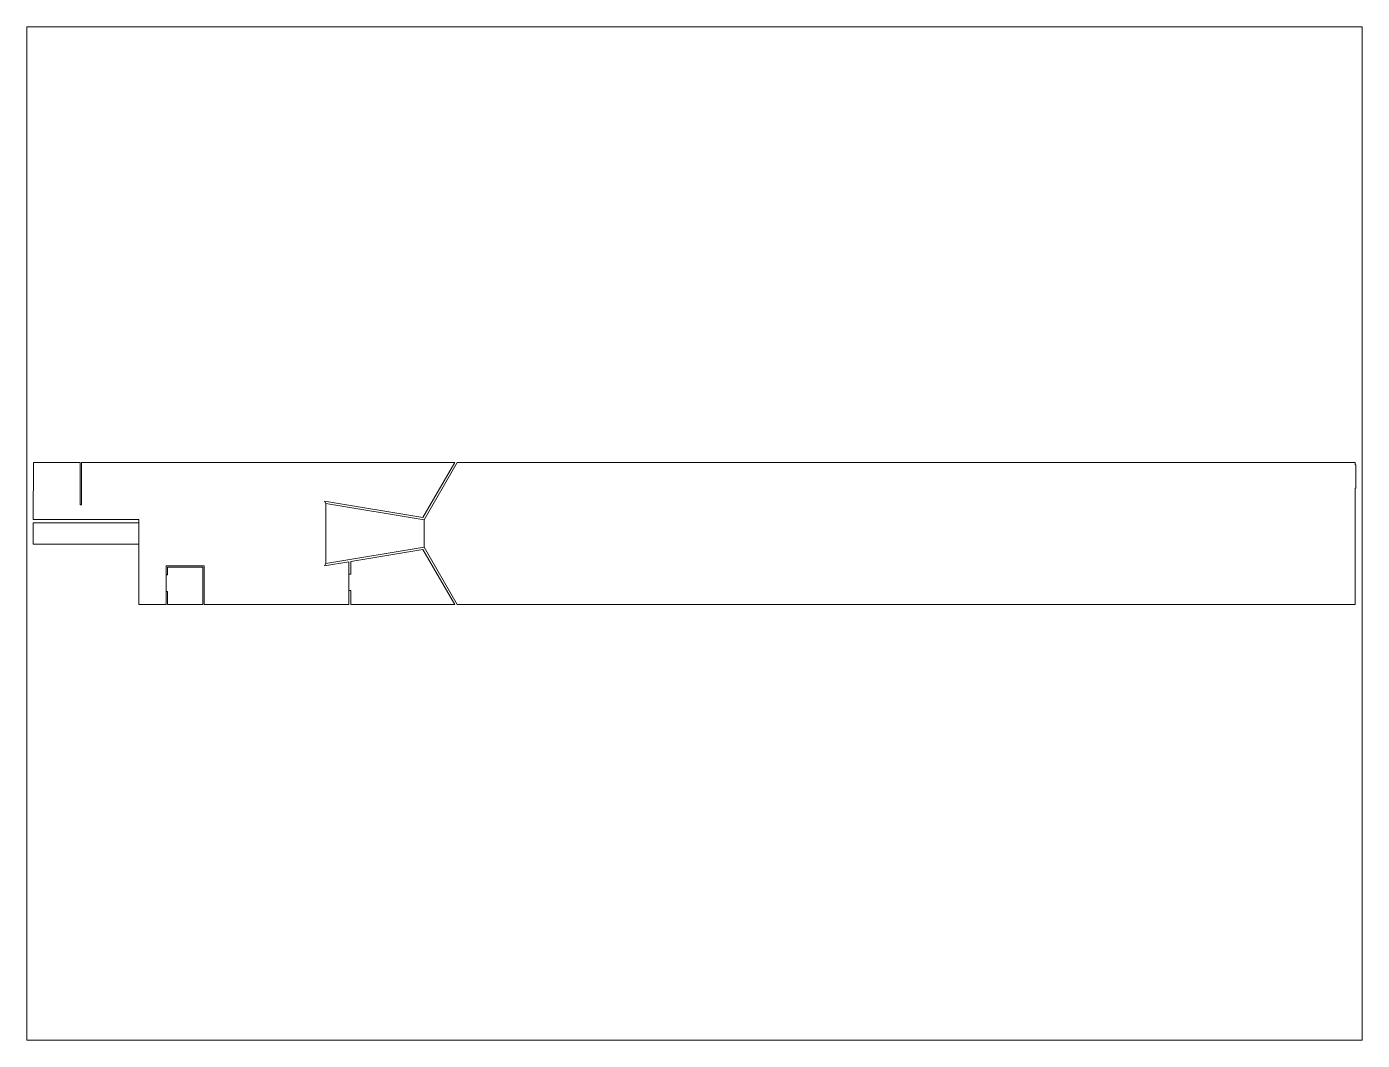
# Paper-space layout 'Layout1' of a CAD drawing. Header units: metres. Extents: x 26 to 231, y 20 to 176.
# The model-space entities are those that its viewports show. They can reach past a viewport. Long polylines and large blocks are cut down to what shows.
import ezdxf

# ---------------------------------------------------------------- set-up
doc = ezdxf.new("R2010")
doc.units = ezdxf.units.M
doc.header["$LTSCALE"] = 0.508
for name, color, linetype, lineweight in [('Raum_1', 5, 'CONTINUOUS', 5), ('Raum_2', 50, 'CONTINUOUS', 0), ('Raum_3', 10, 'CONTINUOUS', 0), ('Tueren', 3, 'CONTINUOUS', 5)]:
    doc.layers.add(name, color=color, linetype=linetype, lineweight=lineweight)

msp = doc.modelspace()

# ---------------------------------------------------------------- linework, layer by layer
at = {"layer": 'Raum_1'}
for p, q in [((-1.371, 133.636), (0.447, 136.784)), ((0.447, 136.784), (49.833, 136.784)), ((49.833, 136.784), (49.833, 136.655)), ((49.833, 136.655), (49.863, 136.655)), ((49.863, 135.385), (49.833, 135.385)), ((49.833, 135.385), (49.833, 128.984)), ((-6.772, 134.532), (-1.371, 133.636)), ((-1.371, 132.132), (-6.772, 131.236)), ((0.447, 128.984), (-1.371, 132.132)), ((49.833, 128.984), (0.447, 128.984))]:
    msp.add_line(p, q, dxfattribs=at)
at = {"layer": 'Raum_2'}
for p, q in [((-22.859, 133.655), (-22.839, 136.785)), ((-22.839, 136.784), (-20.284, 136.784)), ((-20.284, 136.784), (-20.284, 134.465)), ((-20.204, 134.465), (-20.204, 136.784)), ((-20.204, 136.784), (0.314, 136.784)), ((0.314, 136.784), (-1.431, 133.763)), ((-20.284, 134.465), (-20.204, 134.465)), ((-1.431, 133.763), (-6.844, 134.661)), ((-6.844, 134.661), (-6.772, 134.532)), ((-22.859, 133.655), (-17.059, 133.655)), ((-17.059, 133.655), (-17.059, 133.475)), ((-17.059, 132.304), (-17.059, 132.274)), ((-17.059, 132.274), (-17.059, 132.024)), ((-17.059, 132.024), (-17.059, 128.984)), ((-5.391, 131.347), (-1.431, 132.006)), ((-1.431, 132.006), (0.314, 128.984)), ((-13.459, 131.104), (-15.559, 131.104)), ((-15.559, 131.104), (-15.559, 130.603)), ((-15.479, 130.603), (-15.479, 131.024)), ((-15.479, 131.024), (-13.539, 131.024)), ((-13.539, 131.024), (-13.539, 128.984)), ((-13.459, 128.984), (-13.459, 131.104)), ((-6.844, 131.108), (-5.506, 131.33)), ((-6.772, 131.236), (-6.844, 131.108)), ((-5.506, 131.33), (-5.506, 130.645)), ((-5.391, 130.645), (-5.391, 131.347)), ((-15.559, 130.603), (-15.479, 130.603)), ((-5.506, 130.645), (-5.391, 130.645)), ((-15.479, 129.693), (-15.559, 129.693)), ((-15.559, 129.693), (-15.559, 128.984)), ((-15.479, 128.984), (-15.479, 129.693)), ((-5.391, 129.745), (-5.506, 129.745)), ((-5.506, 129.745), (-5.506, 128.984)), ((-5.391, 128.984), (-5.391, 129.745)), ((-15.559, 128.984), (-17.059, 128.984)), ((-13.539, 128.984), (-15.479, 128.984)), ((-5.506, 128.984), (-13.459, 128.984)), ((0.314, 128.984), (-5.391, 128.984))]:
    msp.add_line(p, q, dxfattribs=at)
at = {"layer": 'Raum_3'}
for p, q in [((-17.059, 133.475), (-22.859, 133.475)), ((-22.859, 132.304), (-17.059, 132.304))]:
    msp.add_line(p, q, dxfattribs=at)
at = {"layer": 'Tueren'}
for p, q in [((49.863, 136.655), (49.863, 135.385)), ((-6.772, 131.236), (-6.772, 134.532)), ((-22.859, 133.475), (-22.859, 132.304)), ((-17.059, 133.475), (-17.059, 132.304)), ((-1.371, 132.132), (-1.371, 133.636)), ((-15.559, 129.693), (-15.559, 130.603)), ((-5.506, 129.745), (-5.506, 130.645))]:
    msp.add_line(p, q, dxfattribs=at)

psp = doc.layouts.get("Layout1")

# ---------------------------------------------------------------- viewports
at = {"layer": 'Raum_2'}
psp.add_viewport(center=(128.5, 97.5), size=(205.6, 156), view_center_point=(13.502, 132.884), view_height=55.72798, dxfattribs=at)

doc.saveas('drawing.dxf')
